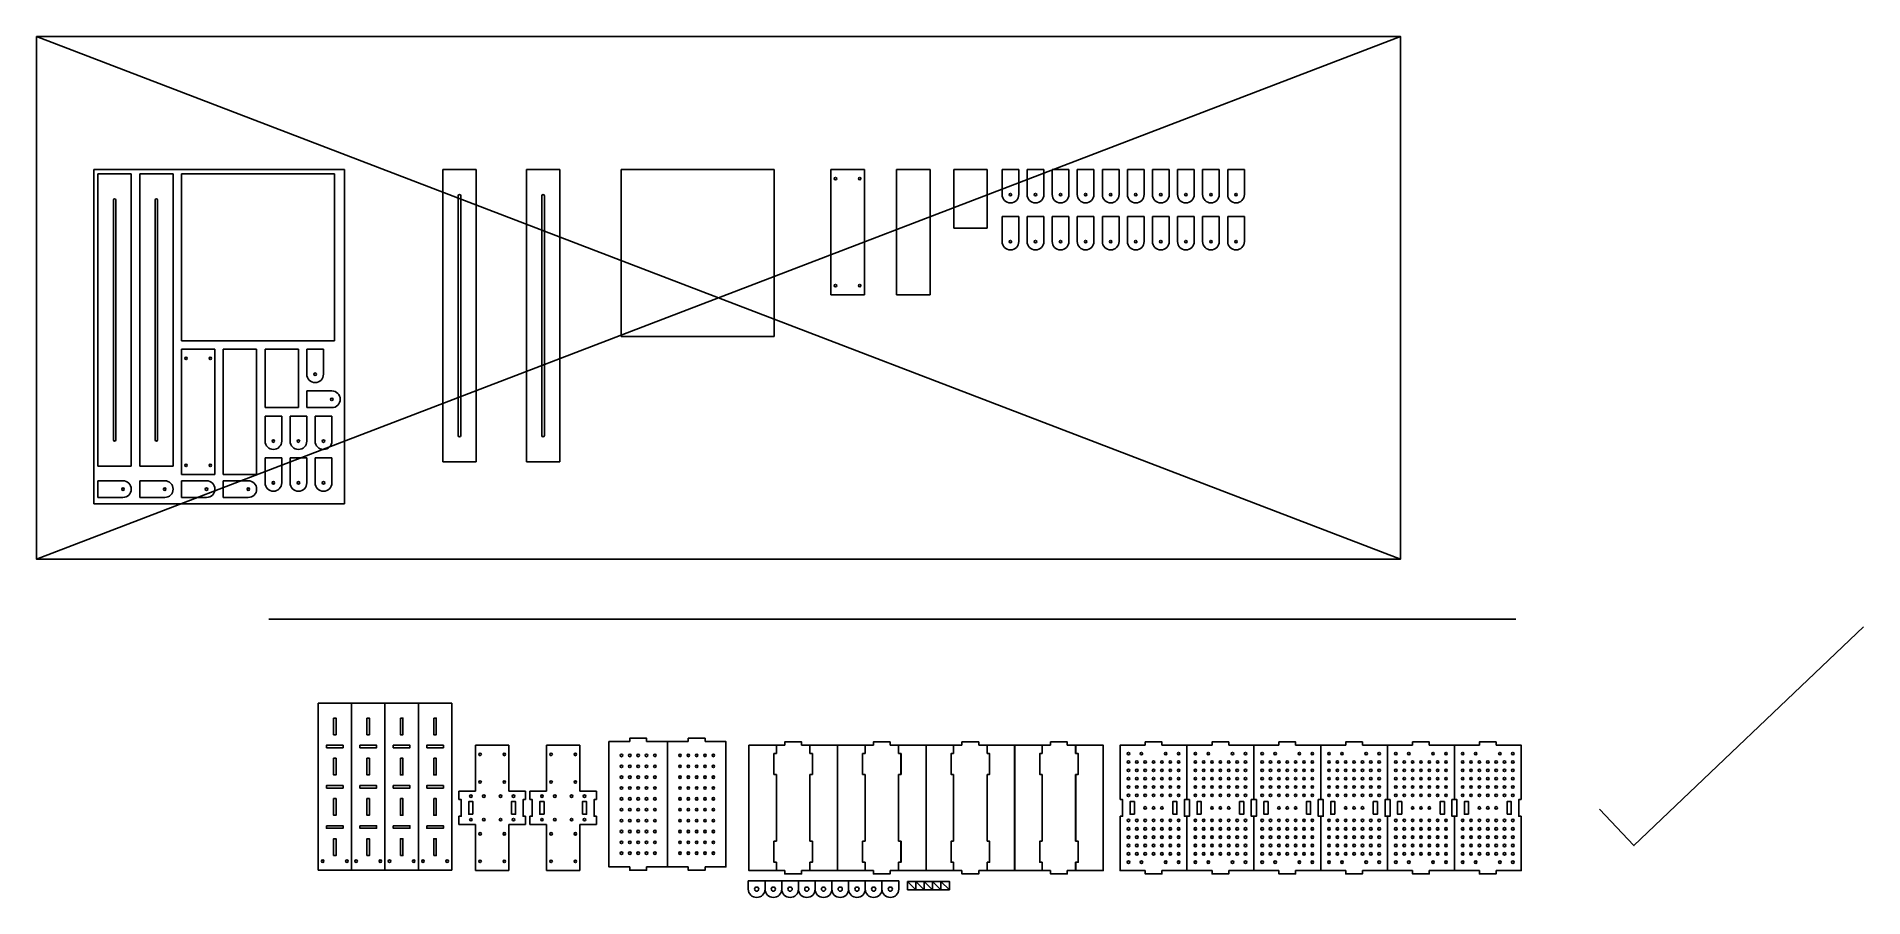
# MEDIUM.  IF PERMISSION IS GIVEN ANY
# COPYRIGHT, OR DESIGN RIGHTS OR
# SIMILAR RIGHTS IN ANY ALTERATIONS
# Model space of a CAD drawing. Header units: millimetres. Extents: x -1084 to 7508, y 1802 to 3282.
# Drawn here: x -1084 to 1102, y 1802 to 2832 of the extents above.
import ezdxf

# ---------------------------------------------------------------- set-up
doc = ezdxf.new("R2010")
doc.units = ezdxf.units.MM
doc.header["$LTSCALE"] = 10
doc.layers.add('DRG', color=7, linetype='Continuous')

# ---------------------------------------------------------------- blocks, each defined once
blk = doc.blocks.new('BC1')
at = {"layer": 'DRG'}
for p, q in [((-118.2, 1983.9), (-108.2, 1983.9)), ((-118.2, 1983.9), (-118.2, 1973.9)), ((-88.2, 1983.9), (-78.2, 1983.9)), ((-78.2, 1983.9), (-78.2, 1973.9)), ((-118.2, 1948.9), (-118.2, 1868.9)), ((-78.2, 1948.9), (-78.2, 1868.9)), ((-118.2, 1843.9), (-118.2, 1833.9)), ((-78.2, 1843.9), (-78.2, 1833.9)), ((-118.2, 1833.9), (-108.2, 1833.9)), ((-88.2, 1833.9), (-78.2, 1833.9))]:
    blk.add_line(p, q, dxfattribs=at)
for points in [[(-118.2, 1973.9), (-121.2, 1973.9), (-121.2, 1948.9), (-118.2, 1948.9)], [(-108.2, 1983.9), (-108.2, 1987.9), (-88.2, 1987.9), (-88.2, 1983.9)], [(-78.2, 1973.9), (-75.2, 1973.9), (-75.2, 1948.9), (-78.2, 1948.9)], [(-118.2, 1843.9), (-121.2, 1843.9), (-121.2, 1868.9), (-118.2, 1868.9)], [(-78.2, 1843.9), (-75.2, 1843.9), (-75.2, 1868.9), (-78.2, 1868.9)], [(-108.2, 1833.9), (-108.2, 1829.9), (-88.2, 1829.9), (-88.2, 1833.9)]]:
    blk.add_lwpolyline(points, dxfattribs=at)
blk = doc.blocks.new('BC2')
at = {"layer": 'DRG'}
for points in [[(-56.7, 1973.9), (-56.7, 1983.9), (-23.7, 1983.9), (-23.7, 1833.9), (-56.7, 1833.9), (-56.7, 1843.9)], [(-56.7, 1973.9), (-53.7, 1973.9), (-53.7, 1948.9), (-56.7, 1948.9)], [(-56.7, 1868.9), (-56.7, 1948.9)], [(-56.7, 1843.9), (-53.7, 1843.9), (-53.7, 1868.9), (-56.7, 1868.9)]]:
    blk.add_lwpolyline(points, dxfattribs=at)
blk = doc.blocks.new('1')
at = {"layer": 'DRG'}
for p, q in [((-1.9, 1529.2), (18.1, 1529.2)), ((-1.9, 1529.2), (-1.9, 1519.2)), ((18.1, 1529.2), (18.1, 1519.2))]:
    blk.add_line(p, q, dxfattribs=at)
blk.add_circle((8.1, 1519.2), 2.5, dxfattribs=at)
blk.add_arc((8.1, 1519.2), 10, 180, 0, dxfattribs=at)
blk = doc.blocks.new('5')
at = {"layer": 'DRG'}
for points in [[(-282.2, 1988.2), (-282.2, 1992.2), (-262.2, 1992.2), (-262.2, 1988.2)], [(-282.2, 1838.2), (-307.2, 1838.2), (-307.2, 1988.2), (-282.2, 1988.2)], [(-262.2, 1988.2), (-237.2, 1988.2), (-237.2, 1838.2), (-262.2, 1838.2)], [(-282.2, 1838.2), (-282.2, 1834.2), (-262.2, 1834.2), (-262.2, 1838.2)]]:
    blk.add_lwpolyline(points, dxfattribs=at)
for centre in [(-292.2, 1971.7), (-282.2, 1971.7), (-272.2, 1971.7), (-262.2, 1971.7), (-252.2, 1971.7), (-292.2, 1958.7), (-292.2, 1945.7), (-282.2, 1958.7), (-282.2, 1945.7), (-272.2, 1958.7), (-272.2, 1945.7), (-262.2, 1958.7), (-262.2, 1945.7), (-252.2, 1958.7), (-252.2, 1945.7), (-292.2, 1932.7), (-282.2, 1932.7), (-272.2, 1932.7), (-262.2, 1932.7), (-252.2, 1932.7), (-292.2, 1919.7), (-292.2, 1906.7), (-282.2, 1919.7), (-282.2, 1906.7), (-272.2, 1919.7), (-272.2, 1906.7), (-262.2, 1919.7), (-262.2, 1906.7), (-252.2, 1919.7), (-252.2, 1906.7), (-292.2, 1893.7), (-292.2, 1880.7), (-282.2, 1893.7), (-282.2, 1880.7), (-272.2, 1893.7), (-272.2, 1880.7), (-262.2, 1893.7), (-262.2, 1880.7), (-252.2, 1893.7), (-252.2, 1880.7), (-292.2, 1867.7), (-282.2, 1867.7), (-272.2, 1867.7), (-262.2, 1867.7), (-252.2, 1867.7), (-292.2, 1854.7), (-282.2, 1854.7), (-272.2, 1854.7), (-262.2, 1854.7), (-252.2, 1854.7)]:
    blk.add_circle(centre, 1.5, dxfattribs=at)
blk = doc.blocks.new('7')
at = {"layer": 'DRG'}
for p, q in [((-419.3, 1983.9), (-379.3, 1983.9)), ((-419.3, 1983.9), (-419.3, 1928.9)), ((-379.3, 1983.9), (-379.3, 1928.9)), ((-439.3, 1928.9), (-439.3, 1918.9)), ((-439.3, 1928.9), (-419.3, 1928.9)), ((-379.3, 1928.9), (-359.3, 1928.9)), ((-359.3, 1928.9), (-359.3, 1918.9)), ((-439.3, 1898.9), (-439.3, 1888.9)), ((-439.3, 1888.9), (-419.3, 1888.9)), ((-419.3, 1888.9), (-419.3, 1833.9)), ((-379.3, 1888.9), (-379.3, 1833.9)), ((-379.3, 1888.9), (-359.3, 1888.9)), ((-359.3, 1898.9), (-359.3, 1888.9)), ((-419.3, 1833.9), (-379.3, 1833.9))]:
    blk.add_line(p, q, dxfattribs=at)
for points in [[(-439.3, 1918.9), (-436.3, 1918.9), (-436.3, 1898.9), (-439.3, 1898.9)], [(-359.3, 1918.9), (-362.3, 1918.9), (-362.3, 1898.9), (-359.3, 1898.9)]]:
    blk.add_lwpolyline(points, dxfattribs=at)
for points in [[(-422.3, 1901.4), (-422.3, 1916.4), (-427.3, 1916.4), (-427.3, 1901.4)], [(-376.3, 1901.4), (-376.3, 1916.4), (-371.3, 1916.4), (-371.3, 1901.4)]]:
    blk.add_lwpolyline(points, close=True, dxfattribs=at)
for centre in [(-413.8, 1972.9), (-384.8, 1972.9), (-424.8, 1922.9), (-413.8, 1939.9), (-409.3, 1922.9), (-389.3, 1922.9), (-384.8, 1939.9), (-373.8, 1922.9), (-424.8, 1894.9), (-409.3, 1894.9), (-389.3, 1894.9), (-373.8, 1894.9), (-413.8, 1877.9), (-384.8, 1877.9), (-413.8, 1844.9), (-384.8, 1844.9)]:
    blk.add_circle(centre, 1.5, dxfattribs=at)
blk = doc.blocks.new('8')
at = {"layer": 'DRG'}
for p, q in [((-544.8, 2034.2), (-504.8, 2034.2)), ((-544.8, 1834.2), (-544.8, 2034.2)), ((-504.8, 2034.2), (-504.8, 1834.2)), ((-544.8, 1834.2), (-504.8, 1834.2))]:
    blk.add_line(p, q, dxfattribs=at)
for points in [[(-526.3, 2016.4), (-526.3, 1996.4), (-523.3, 1996.4), (-523.3, 2016.4)], [(-534.8, 1980.8), (-514.8, 1980.8), (-514.8, 1983.8), (-534.8, 1983.8)], [(-526.3, 1968.3), (-526.3, 1948.3), (-523.3, 1948.3), (-523.3, 1968.3)], [(-534.8, 1932.7), (-514.8, 1932.7), (-514.8, 1935.7), (-534.8, 1935.7)], [(-526.3, 1920.1), (-526.3, 1900.1), (-523.3, 1900.1), (-523.3, 1920.1)], [(-534.8, 1887.5), (-514.8, 1887.5), (-514.8, 1884.5), (-534.8, 1884.5)], [(-526.3, 1851.9), (-526.3, 1871.9), (-523.3, 1871.9), (-523.3, 1851.9)]]:
    blk.add_lwpolyline(points, close=True, dxfattribs=at)
for centre in [(-539.3, 1845.2), (-510.3, 1845.2)]:
    blk.add_circle(centre, 1.5, dxfattribs=at)
blk = doc.blocks.new('4')
at = {"layer": 'DRG'}
for points in [[(-409.3, 1692.4), (-439.3, 1692.4), (-439.3, 1627.4)], [(-389.3, 1692.4), (-389.3, 1696.4), (-409.3, 1696.4), (-409.3, 1692.4)], [(-359.3, 1627.4), (-359.3, 1692.4), (-389.3, 1692.4)], [(-439.3, 1627.4), (-436.3, 1627.4), (-436.3, 1607.4), (-439.3, 1607.4)], [(-359.3, 1627.4), (-362.3, 1627.4), (-362.3, 1607.4), (-359.3, 1607.4)], [(-439.3, 1607.4), (-439.3, 1542.4), (-409.3, 1542.4)], [(-389.3, 1542.4), (-359.3, 1542.4), (-359.3, 1607.4)], [(-389.3, 1542.4), (-389.3, 1538.4), (-409.3, 1538.4), (-409.3, 1542.4)]]:
    blk.add_lwpolyline(points, dxfattribs=at)
for points in [[(-422.3, 1609.9), (-422.3, 1624.9), (-427.3, 1624.9), (-427.3, 1609.9)], [(-376.3, 1609.9), (-376.3, 1624.9), (-371.3, 1624.9), (-371.3, 1609.9)]]:
    blk.add_lwpolyline(points, close=True, dxfattribs=at)
for centre in [(-429.3, 1682.4), (-413.8, 1682.4), (-384.8, 1682.4), (-369.3, 1682.4), (-429.3, 1672.4), (-429.3, 1662.4), (-419.3, 1672.4), (-419.3, 1662.4), (-409.3, 1672.4), (-409.3, 1662.4), (-399.3, 1672.4), (-399.3, 1662.4), (-389.3, 1672.4), (-389.3, 1662.4), (-379.3, 1672.4), (-379.3, 1662.4), (-369.3, 1672.4), (-369.3, 1662.4), (-429.3, 1652.4), (-429.3, 1642.4), (-419.3, 1652.4), (-419.3, 1642.4), (-409.3, 1652.4), (-409.3, 1642.4), (-399.3, 1652.4), (-399.3, 1642.4), (-389.3, 1652.4), (-389.3, 1642.4), (-379.3, 1652.4), (-379.3, 1642.4), (-369.3, 1652.4), (-369.3, 1642.4), (-429.3, 1632.4), (-419.3, 1632.4), (-409.3, 1632.4), (-409.3, 1617.4), (-399.3, 1632.4), (-399.3, 1617.4), (-389.3, 1632.4), (-389.3, 1617.4), (-379.3, 1632.4), (-369.3, 1632.4), (-429.3, 1602.4), (-419.3, 1602.4), (-409.3, 1602.4), (-399.3, 1602.4), (-389.3, 1602.4), (-379.3, 1602.4), (-369.3, 1602.4), (-429.3, 1592.4), (-429.3, 1582.4), (-419.3, 1592.4), (-419.3, 1582.4), (-409.3, 1592.4), (-409.3, 1582.4), (-399.3, 1592.4), (-399.3, 1582.4), (-389.3, 1592.4), (-389.3, 1582.4), (-379.3, 1592.4), (-379.3, 1582.4), (-369.3, 1592.4), (-369.3, 1582.4), (-429.3, 1572.4), (-429.3, 1562.4), (-429.3, 1552.4), (-419.3, 1572.4), (-419.3, 1562.4), (-413.8, 1552.4), (-409.3, 1572.4), (-409.3, 1562.4), (-399.3, 1572.4), (-399.3, 1562.4), (-389.3, 1572.4), (-389.3, 1562.4), (-384.8, 1552.4), (-379.3, 1572.4), (-379.3, 1562.4), (-369.3, 1572.4), (-369.3, 1562.4), (-369.3, 1552.4)]:
    blk.add_circle(centre, 1.5, dxfattribs=at)

msp = doc.modelspace()

# ---------------------------------------------------------------- linework, layer by layer
at = {"layer": 'DRG'}
for p, q in [((-1084.3, 2832.1), (548, 2206.5)), ((548, 2832.1), (-1084.3, 2206.5)), ((-1015.9, 2272.9), (-1015.9, 2672.9)), ((-1015.9, 2672.9), (-715.9, 2672.9)), ((-1010.9, 2667.9), (-970.9, 2667.9)), ((-1010.9, 2317.9), (-1010.9, 2667.9)), ((-970.9, 2667.9), (-970.9, 2317.9)), ((-960.9, 2667.9), (-920.9, 2667.9)), ((-960.9, 2317.9), (-960.9, 2667.9)), ((-920.9, 2667.9), (-920.9, 2317.9)), ((-910.9, 2667.9), (-727.8, 2667.9)), ((-910.9, 2667.9), (-910.9, 2467.9)), ((-727.8, 2467.9), (-727.8, 2667.9)), ((-715.9, 2672.9), (-715.9, 2272.9)), ((-598.1, 2672.9), (-558.1, 2672.9)), ((-598.1, 2322.9), (-598.1, 2672.9)), ((-558.1, 2672.9), (-558.1, 2322.9)), ((-498.1, 2672.9), (-458.1, 2672.9)), ((-498.1, 2322.9), (-498.1, 2672.9)), ((-458.1, 2672.9), (-458.1, 2322.9)), ((-384.5, 2672.9), (-201.4, 2672.9)), ((-384.5, 2672.9), (-384.5, 2472.9)), ((-201.4, 2472.9), (-201.4, 2672.9)), ((-133.6, 2672.9), (-93.6, 2672.9)), ((-133.6, 2672.9), (-133.6, 2522.9)), ((-93.6, 2672.9), (-93.6, 2522.9)), ((-55, 2672.9), (-15, 2672.9)), ((-55, 2672.9), (-55, 2522.9)), ((-15, 2672.9), (-15, 2522.9)), ((13.5, 2672.9), (53.5, 2672.9)), ((13.5, 2672.9), (13.5, 2602.9)), ((53.5, 2672.9), (53.5, 2602.9)), ((71.2, 2672.9), (91.2, 2672.9)), ((71.2, 2672.9), (71.2, 2642.9)), ((91.2, 2672.9), (91.2, 2642.9)), ((101.2, 2672.9), (121.2, 2672.9)), ((101.2, 2672.9), (101.2, 2642.9)), ((121.2, 2672.9), (121.2, 2642.9)), ((131.2, 2672.9), (151.2, 2672.9)), ((131.2, 2672.9), (131.2, 2642.9)), ((151.2, 2672.9), (151.2, 2642.9)), ((161.2, 2672.9), (181.2, 2672.9)), ((161.2, 2672.9), (161.2, 2642.9)), ((181.2, 2672.9), (181.2, 2642.9)), ((191.2, 2672.9), (211.2, 2672.9)), ((191.2, 2672.9), (191.2, 2642.9)), ((211.2, 2672.9), (211.2, 2642.9)), ((221.2, 2672.9), (241.2, 2672.9)), ((221.2, 2672.9), (221.2, 2642.9)), ((241.2, 2672.9), (241.2, 2642.9)), ((251.2, 2672.9), (271.2, 2672.9)), ((251.2, 2672.9), (251.2, 2642.9)), ((271.2, 2672.9), (271.2, 2642.9)), ((281.2, 2672.9), (301.2, 2672.9)), ((281.2, 2672.9), (281.2, 2642.9)), ((301.2, 2672.9), (301.2, 2642.9)), ((311.2, 2672.9), (331.2, 2672.9)), ((311.2, 2672.9), (311.2, 2642.9)), ((331.2, 2672.9), (331.2, 2642.9)), ((341.2, 2672.9), (361.2, 2672.9)), ((341.2, 2672.9), (341.2, 2642.9)), ((361.2, 2672.9), (361.2, 2642.9)), ((-992.4, 2636.5), (-992.4, 2349.4)), ((-989.4, 2636.5), (-989.4, 2349.4)), ((-942.4, 2636.5), (-942.4, 2349.4)), ((-939.4, 2636.5), (-939.4, 2349.4)), ((-579.6, 2641.5), (-579.6, 2354.4)), ((-576.6, 2641.5), (-576.6, 2354.4)), ((-479.6, 2641.5), (-479.6, 2354.4)), ((-476.6, 2641.5), (-476.6, 2354.4)), ((13.5, 2602.9), (53.5, 2602.9)), ((71.2, 2616.6), (91.2, 2616.6)), ((71.2, 2616.6), (71.2, 2586.6)), ((91.2, 2616.6), (91.2, 2586.6)), ((101.2, 2616.6), (121.2, 2616.6)), ((101.2, 2616.6), (101.2, 2586.6)), ((121.2, 2616.6), (121.2, 2586.6)), ((131.2, 2616.6), (151.2, 2616.6)), ((131.2, 2616.6), (131.2, 2586.6)), ((151.2, 2616.6), (151.2, 2586.6)), ((161.2, 2616.6), (181.2, 2616.6)), ((161.2, 2616.6), (161.2, 2586.6)), ((181.2, 2616.6), (181.2, 2586.6)), ((191.2, 2616.6), (211.2, 2616.6)), ((191.2, 2616.6), (191.2, 2586.6)), ((211.2, 2616.6), (211.2, 2586.6)), ((221.2, 2616.6), (241.2, 2616.6)), ((221.2, 2616.6), (221.2, 2586.6)), ((241.2, 2616.6), (241.2, 2586.6)), ((251.2, 2616.6), (271.2, 2616.6)), ((251.2, 2616.6), (251.2, 2586.6)), ((271.2, 2616.6), (271.2, 2586.6)), ((281.2, 2616.6), (301.2, 2616.6)), ((281.2, 2616.6), (281.2, 2586.6)), ((301.2, 2616.6), (301.2, 2586.6)), ((311.2, 2616.6), (331.2, 2616.6)), ((311.2, 2616.6), (311.2, 2586.6)), ((331.2, 2616.6), (331.2, 2586.6)), ((341.2, 2616.6), (361.2, 2616.6)), ((341.2, 2616.6), (341.2, 2586.6)), ((361.2, 2616.6), (361.2, 2586.6)), ((-133.6, 2522.9), (-93.6, 2522.9)), ((-55, 2522.9), (-15, 2522.9)), ((-384.5, 2472.9), (-201.4, 2472.9)), ((-910.9, 2467.9), (-727.8, 2467.9)), ((-910.9, 2457.9), (-870.9, 2457.9)), ((-910.9, 2457.9), (-910.9, 2307.9)), ((-870.9, 2457.9), (-870.9, 2307.9)), ((-860.9, 2457.9), (-820.9, 2457.9)), ((-860.9, 2457.9), (-860.9, 2307.9)), ((-820.9, 2457.9), (-820.9, 2307.9)), ((-810.9, 2457.9), (-770.9, 2457.9)), ((-810.9, 2457.9), (-810.9, 2387.9)), ((-770.9, 2457.9), (-770.9, 2387.9)), ((-760.9, 2457.9), (-740.9, 2457.9)), ((-760.9, 2457.9), (-760.9, 2427.9)), ((-740.9, 2457.9), (-740.9, 2427.9)), ((-760.9, 2387.9), (-760.9, 2407.9)), ((-760.9, 2407.9), (-730.9, 2407.9)), ((-810.9, 2387.9), (-770.9, 2387.9)), ((-760.9, 2387.9), (-730.9, 2387.9)), ((-810.9, 2377.9), (-790.9, 2377.9)), ((-810.9, 2377.9), (-810.9, 2347.9)), ((-790.9, 2377.9), (-790.9, 2347.9)), ((-780.9, 2377.9), (-760.9, 2377.9)), ((-780.9, 2377.9), (-780.9, 2347.9)), ((-760.9, 2377.9), (-760.9, 2347.9)), ((-750.9, 2377.9), (-730.9, 2377.9)), ((-750.9, 2377.9), (-750.9, 2347.9)), ((-730.9, 2377.9), (-730.9, 2347.9)), ((-1010.9, 2317.9), (-970.9, 2317.9)), ((-960.9, 2317.9), (-920.9, 2317.9)), ((-810.9, 2327.9), (-790.9, 2327.9)), ((-810.9, 2327.9), (-810.9, 2297.9)), ((-790.9, 2327.9), (-790.9, 2297.9)), ((-780.9, 2327.9), (-760.9, 2327.9)), ((-780.9, 2327.9), (-780.9, 2297.9)), ((-760.9, 2327.9), (-760.9, 2297.9)), ((-750.9, 2327.9), (-730.9, 2327.9)), ((-750.9, 2327.9), (-750.9, 2297.9)), ((-730.9, 2327.9), (-730.9, 2297.9)), ((-598.1, 2322.9), (-558.1, 2322.9)), ((-498.1, 2322.9), (-458.1, 2322.9)), ((-1010.9, 2280.4), (-1010.9, 2300.4)), ((-1010.9, 2300.4), (-980.9, 2300.4)), ((-960.9, 2280.4), (-960.9, 2300.4)), ((-960.9, 2300.4), (-930.9, 2300.4)), ((-910.9, 2307.9), (-870.9, 2307.9)), ((-910.9, 2280.4), (-910.9, 2300.4)), ((-910.9, 2300.4), (-880.9, 2300.4)), ((-860.9, 2307.9), (-820.9, 2307.9)), ((-860.9, 2280.4), (-860.9, 2300.4)), ((-860.9, 2300.4), (-830.9, 2300.4)), ((-1010.9, 2280.4), (-980.9, 2280.4)), ((-960.9, 2280.4), (-930.9, 2280.4)), ((-910.9, 2280.4), (-880.9, 2280.4)), ((-860.9, 2280.4), (-830.9, 2280.4)), ((-715.9, 2272.9), (-1015.9, 2272.9)), ((-806.4, 2134.9), (686, 2134.9))]:
    msp.add_line(p, q, dxfattribs=at)
msp.add_lwpolyline([(-1084.3, 2832.1), (548, 2832.1), (548, 2206.5), (-1084.3, 2206.5)], close=True, dxfattribs=at)
for points in [[(786, 1907.3), (827.4, 1863.9), (1102.1, 2125.7)], [(-41.9, 1821), (-41.9, 1811), (-31.9, 1811), (-41.9, 1821)], [(-41.9, 1821), (-31.9, 1821), (-31.9, 1811), (-41.9, 1821)], [(-31.9, 1821), (-31.9, 1811), (-21.9, 1811), (-31.9, 1821)], [(-31.9, 1821), (-21.9, 1821), (-21.9, 1811), (-31.9, 1821)], [(-21.9, 1821), (-21.9, 1811), (-11.9, 1811), (-21.9, 1821)], [(-21.9, 1821), (-11.9, 1821), (-11.9, 1811), (-21.9, 1821)], [(-11.9, 1821), (-11.9, 1811), (-1.9, 1811), (-11.9, 1821)], [(-11.9, 1821), (-1.9, 1821), (-1.9, 1811), (-11.9, 1821)], [(-1.9, 1821), (-1.9, 1811), (8.1, 1811), (-1.9, 1821)], [(-1.9, 1821), (8.1, 1821), (8.1, 1811), (-1.9, 1821)]]:
    msp.add_lwpolyline(points, dxfattribs=at)
for centre in [(-128.1, 2661.9), (-99.1, 2661.9), (81.2, 2642.9), (111.2, 2642.9), (141.2, 2642.9), (171.2, 2642.9), (201.2, 2642.9), (231.2, 2642.9), (261.2, 2642.9), (291.2, 2642.9), (321.2, 2642.9), (351.2, 2642.9), (81.2, 2586.6), (111.2, 2586.6), (141.2, 2586.6), (171.2, 2586.6), (201.2, 2586.6), (231.2, 2586.6), (261.2, 2586.6), (291.2, 2586.6), (321.2, 2586.6), (351.2, 2586.6), (-128.1, 2533.9), (-99.1, 2533.9), (-905.4, 2446.9), (-876.4, 2446.9), (-750.9, 2427.9), (-730.9, 2397.9), (-800.9, 2347.9), (-770.9, 2347.9), (-740.9, 2347.9), (-905.4, 2318.9), (-876.4, 2318.9), (-800.9, 2297.9), (-770.9, 2297.9), (-740.9, 2297.9), (-980.9, 2290.4), (-930.9, 2290.4), (-880.9, 2290.4), (-830.9, 2290.4)]:
    msp.add_circle(centre, 1.5, dxfattribs=at)
for centre, radius, start, end in [((-990.9, 2636.5), 1.5, 0, 180), ((-940.9, 2636.5), 1.5, 0, 180), ((-578.1, 2641.5), 1.5, 0, 180), ((-478.1, 2641.5), 1.5, 0, 180), ((81.2, 2642.9), 10, 180, 360), ((111.2, 2642.9), 10, 180, 360), ((141.2, 2642.9), 10, 180, 360), ((171.2, 2642.9), 10, 180, 360), ((201.2, 2642.9), 10, 180, 360), ((231.2, 2642.9), 10, 180, 360), ((261.2, 2642.9), 10, 180, 360), ((291.2, 2642.9), 10, 180, 360), ((321.2, 2642.9), 10, 180, 360), ((351.2, 2642.9), 10, 180, 360), ((81.2, 2586.6), 10, 180, 360), ((111.2, 2586.6), 10, 180, 360), ((141.2, 2586.6), 10, 180, 360), ((171.2, 2586.6), 10, 180, 360), ((201.2, 2586.6), 10, 180, 360), ((231.2, 2586.6), 10, 180, 360), ((261.2, 2586.6), 10, 180, 360), ((291.2, 2586.6), 10, 180, 360), ((321.2, 2586.6), 10, 180, 360), ((351.2, 2586.6), 10, 180, 360), ((-750.9, 2427.9), 10, 180, 360), ((-730.9, 2397.9), 10, 270, 90), ((-990.9, 2349.4), 1.5, 180, 0), ((-940.9, 2349.4), 1.5, 180, 0), ((-800.9, 2347.9), 10, 180, 360), ((-770.9, 2347.9), 10, 180, 360), ((-740.9, 2347.9), 10, 180, 360), ((-578.1, 2354.4), 1.5, 180, 0), ((-478.1, 2354.4), 1.5, 180, 0), ((-980.9, 2290.4), 10, 270, 90), ((-930.9, 2290.4), 10, 270, 90), ((-880.9, 2290.4), 10, 270, 90), ((-830.9, 2290.4), 10, 270, 90), ((-800.9, 2297.9), 10, 180, 360), ((-770.9, 2297.9), 10, 180, 360), ((-740.9, 2297.9), 10, 180, 360)]:
    msp.add_arc(centre, radius, start, end, dxfattribs=at)

# ---------------------------------------------------------------- block references
for name, p in [('8', (-202.6, 0)), ('8', (-162.6, 0)), ('8', (-122.6, 0)), ('8', (-82.6, 0)), ('5', (-92.1, 0)), ('5', (-22.1, 0)), ('7', (-139.7, 0)), ('7', (-54.7, 0)), ('BC1', (-80.6, 0)), ('BC2', (-102, 0)), ('BC1', (25.4, 0)), ('BC2', (4, 0)), ('BC1', (131.4, 0)), ('BC2', (110, 0)), ('BC1', (237.4, 0)), ('BC2', (216, 0)), ('4', (651.8, 291.5)), ('4', (731.8, 291.5)), ('4', (811.8, 291.5)), ('4', (891.8, 291.5)), ('4', (971.8, 291.5)), ('4', (1051.8, 291.5)), ('1', (-230.6, 292.5)), ('1', (-210.6, 292.5)), ('1', (-190.6, 292.5)), ('1', (-170.6, 292.5)), ('1', (-150.6, 292.5)), ('1', (-130.6, 292.5)), ('1', (-110.6, 292.5)), ('1', (-90.6, 292.5)), ('1', (-70.6, 292.5))]:
    msp.add_blockref(name, p, dxfattribs=at)
at = {"layer": 'DRG', "xscale": -1}
for p in [(-255.5, 0), (-149.5, 0), (-43.5, 0), (62.5, 0)]:
    msp.add_blockref('BC2', p, dxfattribs=at)

doc.saveas('drawing.dxf')
